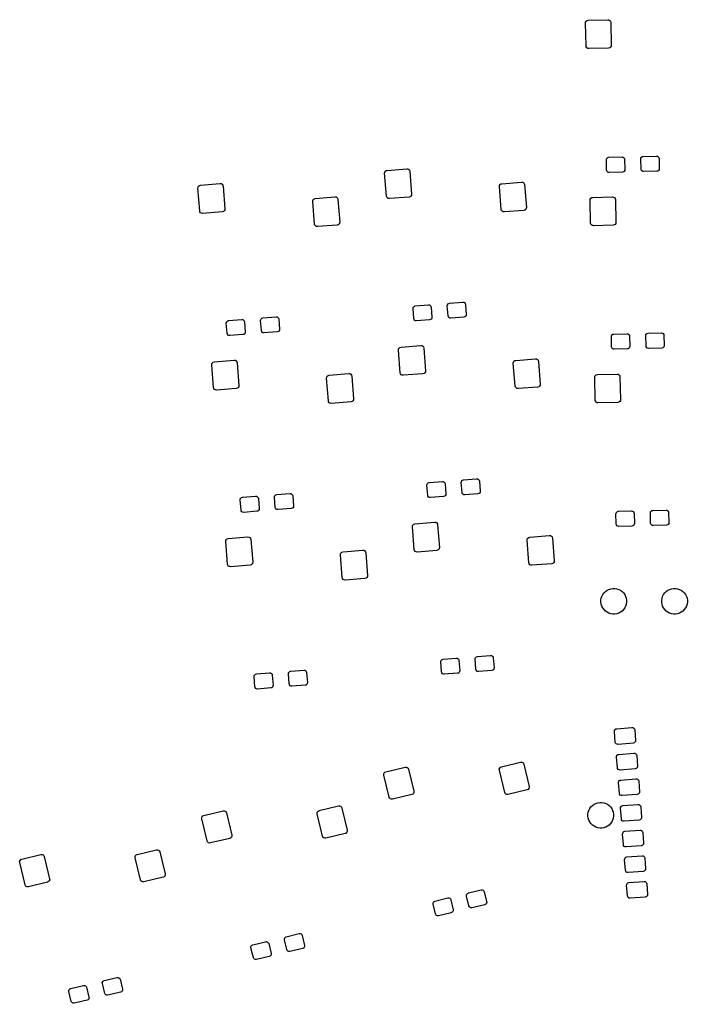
# Model space of a CAD drawing. Extents: x -173 to 103, y -39 to 58.
# Drawn here: x -25.2 to 40.7, y -38.9 to 58.2 of the extents above; entities that cross this region are included whole.
import ezdxf

# ---------------------------------------------------------------- set-up
doc = ezdxf.new("R2010")
doc.units = 0
doc.layers.add('BLACK', color=7, linetype='CONTINUOUS')

msp = doc.modelspace()

# ---------------------------------------------------------------- linework, layer by layer
at = {"layer": 'BLACK', "linetype": 'CONTINUOUS'}
for p, q in [((30.646157, 57.850308), (30.664113, 57.954804)), ((30.705227, 55.59456), (30.646157, 57.850308)), ((30.664113, 57.954804), (30.720691, 58.044474)), ((30.720691, 58.044474), (30.807277, 58.105667)), ((30.807277, 58.105667), (30.910691, 58.129066)), ((30.910691, 58.129066), (32.866541, 58.180283)), ((32.866541, 58.180283), (32.971037, 58.162327)), ((32.971037, 58.162327), (33.060707, 58.105749)), ((33.060707, 58.105749), (33.1219, 58.019163)), ((33.1219, 58.019163), (33.145299, 57.91575)), ((33.145299, 57.91575), (33.204369, 55.660002)), ((30.728626, 55.491147), (30.705227, 55.59456)), ((30.789819, 55.404561), (30.728626, 55.491147)), ((30.879489, 55.347983), (30.789819, 55.404561)), ((32.939835, 55.381244), (30.983985, 55.330027)), ((33.043249, 55.404643), (32.939835, 55.381244)), ((33.129835, 55.465836), (33.043249, 55.404643)), ((33.186413, 55.555506), (33.129835, 55.465836)), ((33.204369, 55.660002), (33.186413, 55.555506)), ((30.983985, 55.330027), (30.879489, 55.347983)), ((36.360007, 44.677229), (37.659562, 44.711259)), ((37.659562, 44.711259), (37.755698, 44.69474)), ((37.755698, 44.69474), (37.838195, 44.642689)), ((32.717803, 44.331768), (32.734322, 44.427905)), ((32.74398, 43.332111), (32.717803, 44.331768)), ((32.734322, 44.427905), (32.786373, 44.510402)), ((32.786373, 44.510402), (32.866033, 44.566699)), ((32.866033, 44.566699), (32.961173, 44.588227)), ((32.961173, 44.588227), (34.260728, 44.622257)), ((34.260728, 44.622257), (34.356864, 44.605738)), ((34.356864, 44.605738), (34.439361, 44.553687)), ((34.439361, 44.553687), (34.495658, 44.474027)), ((34.495658, 44.474027), (34.517186, 44.378887)), ((34.517186, 44.378887), (34.543363, 43.37923)), ((36.116637, 44.42077), (36.133156, 44.516907)), ((36.142814, 43.421113), (36.116637, 44.42077)), ((36.133156, 44.516907), (36.185207, 44.599404)), ((36.185207, 44.599404), (36.264867, 44.655701)), ((36.264867, 44.655701), (36.360007, 44.677229)), ((37.838195, 44.642689), (37.894492, 44.563029)), ((37.894492, 44.563029), (37.91602, 44.467889)), ((37.91602, 44.467889), (37.942197, 43.468232)), ((10.808881, 43.008898), (10.821343, 43.11419)), ((10.985927, 40.759333), (10.808881, 43.008898)), ((10.821343, 43.11419), (10.873151, 43.206698)), ((10.873151, 43.206698), (10.956415, 43.27234)), ((10.956415, 43.27234), (11.058463, 43.301119)), ((11.058463, 43.301119), (13.008953, 43.454627)), ((13.008953, 43.454627), (13.114245, 43.442164)), ((13.114245, 43.442164), (13.206753, 43.390357)), ((13.206753, 43.390357), (13.272394, 43.307092)), ((13.272394, 43.307092), (13.301173, 43.205045)), ((13.301173, 43.205045), (13.478219, 40.95548)), ((32.765508, 43.236971), (32.74398, 43.332111)), ((32.821805, 43.157311), (32.765508, 43.236971)), ((32.904302, 43.10526), (32.821805, 43.157311)), ((33.000438, 43.088741), (32.904302, 43.10526)), ((34.299993, 43.122771), (33.000438, 43.088741)), ((34.395133, 43.144299), (34.299993, 43.122771)), ((34.474793, 43.200596), (34.395133, 43.144299)), ((34.526844, 43.283093), (34.474793, 43.200596)), ((34.543363, 43.37923), (34.526844, 43.283093)), ((36.164342, 43.325973), (36.142814, 43.421113)), ((36.220639, 43.246313), (36.164342, 43.325973)), ((36.303136, 43.194262), (36.220639, 43.246313)), ((36.399272, 43.177743), (36.303136, 43.194262)), ((37.698827, 43.211773), (36.399272, 43.177743)), ((37.793967, 43.233301), (37.698827, 43.211773)), ((37.873627, 43.289598), (37.793967, 43.233301)), ((37.925678, 43.372095), (37.873627, 43.289598)), ((37.942197, 43.468232), (37.925678, 43.372095)), ((-7.569819, 41.755205), (-7.486555, 41.820847)), ((-7.486555, 41.820847), (-7.384507, 41.849626)), ((-7.384507, 41.849626), (-5.434017, 42.003134)), ((-5.434017, 42.003134), (-5.328725, 41.990671)), ((-5.328725, 41.990671), (-5.236217, 41.938864)), ((-5.236217, 41.938864), (-5.170576, 41.855599)), ((-5.170576, 41.855599), (-5.141797, 41.753552)), ((22.146965, 41.694422), (22.159427, 41.799714)), ((22.159427, 41.799714), (22.211235, 41.892222)), ((22.211235, 41.892222), (22.294499, 41.957864)), ((22.294499, 41.957864), (22.396547, 41.986643)), ((22.396547, 41.986643), (24.347037, 42.140151)), ((24.347037, 42.140151), (24.452329, 42.127688)), ((24.452329, 42.127688), (24.544837, 42.075881)), ((24.544837, 42.075881), (24.610478, 41.992616)), ((24.610478, 41.992616), (24.639257, 41.890569)), ((24.639257, 41.890569), (24.816303, 39.641004)), ((-7.634089, 41.557405), (-7.621627, 41.662697)), ((-7.457043, 39.30784), (-7.634089, 41.557405)), ((-7.621627, 41.662697), (-7.569819, 41.755205)), ((-5.141797, 41.753552), (-4.964751, 39.503987)), ((13.465757, 40.850188), (13.413949, 40.75768)), ((13.478219, 40.95548), (13.465757, 40.850188)), ((22.324011, 39.444857), (22.146965, 41.694422)), ((3.703995, 40.242929), (3.716457, 40.348221)), ((3.881041, 37.993364), (3.703995, 40.242929)), ((3.716457, 40.348221), (3.768265, 40.440729)), ((3.768265, 40.440729), (3.851529, 40.506371)), ((3.851529, 40.506371), (3.953577, 40.53515)), ((3.953577, 40.53515), (5.904067, 40.688658)), ((5.904067, 40.688658), (6.009359, 40.676195)), ((6.009359, 40.676195), (6.101867, 40.624388)), ((6.101867, 40.624388), (6.167508, 40.541123)), ((6.167508, 40.541123), (6.196287, 40.439076)), ((6.196287, 40.439076), (6.373333, 38.189511)), ((11.014706, 40.657286), (10.985927, 40.759333)), ((11.080347, 40.574021), (11.014706, 40.657286)), ((11.172855, 40.522214), (11.080347, 40.574021)), ((11.278147, 40.509751), (11.172855, 40.522214)), ((13.228637, 40.663259), (11.278147, 40.509751)), ((13.330685, 40.692038), (13.228637, 40.663259)), ((13.413949, 40.75768), (13.330685, 40.692038)), ((31.104254, 40.356305), (31.12221, 40.460801)), ((31.163324, 38.100557), (31.104254, 40.356305)), ((31.12221, 40.460801), (31.178788, 40.550471)), ((31.178788, 40.550471), (31.265374, 40.611664)), ((31.265374, 40.611664), (31.368788, 40.635063)), ((31.368788, 40.635063), (33.324638, 40.68628)), ((33.324638, 40.68628), (33.429134, 40.668324)), ((33.429134, 40.668324), (33.518804, 40.611746)), ((33.518804, 40.611746), (33.579997, 40.52516)), ((33.579997, 40.52516), (33.603396, 40.421747)), ((33.603396, 40.421747), (33.662466, 38.165999)), ((-7.428264, 39.205793), (-7.457043, 39.30784)), ((-7.362623, 39.122528), (-7.428264, 39.205793)), ((-7.270115, 39.070721), (-7.362623, 39.122528)), ((-7.164823, 39.058258), (-7.270115, 39.070721)), ((-5.214333, 39.211766), (-7.164823, 39.058258)), ((-5.112285, 39.240545), (-5.214333, 39.211766)), ((-5.029021, 39.306187), (-5.112285, 39.240545)), ((-4.977213, 39.398695), (-5.029021, 39.306187)), ((-4.964751, 39.503987), (-4.977213, 39.398695)), ((22.35279, 39.34281), (22.324011, 39.444857)), ((22.418431, 39.259545), (22.35279, 39.34281)), ((22.510939, 39.207738), (22.418431, 39.259545)), ((22.616231, 39.195275), (22.510939, 39.207738)), ((24.566721, 39.348783), (22.616231, 39.195275)), ((24.668769, 39.377562), (24.566721, 39.348783)), ((24.752033, 39.443204), (24.668769, 39.377562)), ((24.803841, 39.535712), (24.752033, 39.443204)), ((24.816303, 39.641004), (24.803841, 39.535712)), ((3.90982, 37.891317), (3.881041, 37.993364)), ((3.975461, 37.808052), (3.90982, 37.891317)), ((6.123751, 37.89729), (4.173261, 37.743782)), ((6.225799, 37.926069), (6.123751, 37.89729)), ((6.309063, 37.991711), (6.225799, 37.926069)), ((6.360871, 38.084219), (6.309063, 37.991711)), ((6.373333, 38.189511), (6.360871, 38.084219)), ((31.186723, 37.997144), (31.163324, 38.100557)), ((31.247916, 37.910558), (31.186723, 37.997144)), ((31.337586, 37.85398), (31.247916, 37.910558)), ((33.397932, 37.887241), (31.442082, 37.836024)), ((33.501346, 37.91064), (33.397932, 37.887241)), ((33.587932, 37.971833), (33.501346, 37.91064)), ((33.64451, 38.061503), (33.587932, 37.971833)), ((33.662466, 38.165999), (33.64451, 38.061503)), ((4.067969, 37.756245), (3.975461, 37.808052)), ((4.173261, 37.743782), (4.067969, 37.756245)), ((31.442082, 37.836024), (31.337586, 37.85398)), ((17.063546, 30.108382), (17.14015, 30.168771)), ((17.14015, 30.168771), (17.234033, 30.195249)), ((17.234033, 30.195249), (18.530026, 30.297245)), ((18.530026, 30.297245), (18.626895, 30.28578)), ((18.626895, 30.28578), (18.712003, 30.238118)), ((18.712003, 30.238118), (18.772392, 30.161514)), ((18.772392, 30.161514), (18.79887, 30.067631)), ((13.614903, 29.659644), (13.626368, 29.756514)), ((13.693362, 28.662727), (13.614903, 29.659644)), ((13.626368, 29.756514), (13.67403, 29.841622)), ((13.67403, 29.841622), (13.750634, 29.902011)), ((13.750634, 29.902011), (13.844517, 29.928489)), ((13.844517, 29.928489), (15.14051, 30.030485)), ((15.14051, 30.030485), (15.237379, 30.01902)), ((15.237379, 30.01902), (15.322487, 29.971358)), ((15.322487, 29.971358), (15.382876, 29.894754)), ((15.382876, 29.894754), (15.409354, 29.800871)), ((15.409354, 29.800871), (15.487813, 28.803954)), ((17.004419, 29.926404), (17.015884, 30.023274)), ((17.082878, 28.929487), (17.004419, 29.926404)), ((17.015884, 30.023274), (17.063546, 30.108382)), ((18.79887, 30.067631), (18.877329, 29.070714)), ((-4.828068, 28.20815), (-4.816603, 28.30502)), ((-4.749609, 27.211233), (-4.828068, 28.20815)), ((-4.816603, 28.30502), (-4.768941, 28.390128)), ((-4.768941, 28.390128), (-4.692337, 28.450517)), ((-4.692337, 28.450517), (-4.598454, 28.476995)), ((-4.598454, 28.476995), (-3.302461, 28.578991)), ((-3.302461, 28.578991), (-3.205592, 28.567526)), ((-3.205592, 28.567526), (-3.120484, 28.519864)), ((-3.120484, 28.519864), (-3.060095, 28.44326)), ((-3.060095, 28.44326), (-3.033617, 28.349377)), ((-3.033617, 28.349377), (-2.955158, 27.35246)), ((-1.438552, 28.47491), (-1.427087, 28.57178)), ((-1.360093, 27.477993), (-1.438552, 28.47491)), ((-1.427087, 28.57178), (-1.379425, 28.656888)), ((-1.379425, 28.656888), (-1.302821, 28.717277)), ((-1.302821, 28.717277), (-1.208938, 28.743755)), ((-1.208938, 28.743755), (0.087055, 28.845751)), ((0.087055, 28.845751), (0.183924, 28.834286)), ((0.183924, 28.834286), (0.269032, 28.786624)), ((0.269032, 28.786624), (0.329421, 28.71002)), ((0.329421, 28.71002), (0.355899, 28.616137)), ((0.355899, 28.616137), (0.434358, 27.61922)), ((13.71984, 28.568844), (13.693362, 28.662727)), ((13.780229, 28.49224), (13.71984, 28.568844)), ((13.865337, 28.444578), (13.780229, 28.49224)), ((13.962206, 28.433113), (13.865337, 28.444578)), ((15.258199, 28.535109), (13.962206, 28.433113)), ((15.352082, 28.561587), (15.258199, 28.535109)), ((15.428686, 28.621976), (15.352082, 28.561587)), ((15.476348, 28.707084), (15.428686, 28.621976)), ((15.487813, 28.803954), (15.476348, 28.707084)), ((17.109356, 28.835604), (17.082878, 28.929487)), ((17.169745, 28.759), (17.109356, 28.835604)), ((17.254853, 28.711338), (17.169745, 28.759)), ((17.351722, 28.699873), (17.254853, 28.711338)), ((18.647715, 28.801869), (17.351722, 28.699873)), ((18.741598, 28.828347), (18.647715, 28.801869)), ((18.818202, 28.888736), (18.741598, 28.828347)), ((18.865864, 28.973844), (18.818202, 28.888736)), ((18.877329, 29.070714), (18.865864, 28.973844)), ((-4.723131, 27.11735), (-4.749609, 27.211233)), ((-2.966623, 27.25559), (-3.014285, 27.170482)), ((-2.955158, 27.35246), (-2.966623, 27.25559)), ((-1.333615, 27.38411), (-1.360093, 27.477993)), ((-1.273226, 27.307506), (-1.333615, 27.38411)), ((-1.188118, 27.259844), (-1.273226, 27.307506)), ((-1.091249, 27.248379), (-1.188118, 27.259844)), ((0.204744, 27.350375), (-1.091249, 27.248379)), ((0.298627, 27.376853), (0.204744, 27.350375)), ((0.375231, 27.437242), (0.298627, 27.376853)), ((0.422893, 27.52235), (0.375231, 27.437242)), ((0.434358, 27.61922), (0.422893, 27.52235)), ((36.675206, 27.146125), (36.754866, 27.202422)), ((36.754866, 27.202422), (36.850006, 27.22395)), ((36.850006, 27.22395), (38.149561, 27.25798)), ((38.149561, 27.25798), (38.245697, 27.241461)), ((38.245697, 27.241461), (38.328194, 27.18941)), ((-4.662742, 27.040746), (-4.723131, 27.11735)), ((-4.577634, 26.993084), (-4.662742, 27.040746)), ((-4.480765, 26.981619), (-4.577634, 26.993084)), ((-3.184772, 27.083615), (-4.480765, 26.981619)), ((-3.090889, 27.110093), (-3.184772, 27.083615)), ((-3.014285, 27.170482), (-3.090889, 27.110093)), ((33.207802, 26.878489), (33.224321, 26.974626)), ((33.233979, 25.878832), (33.207802, 26.878489)), ((33.224321, 26.974626), (33.276372, 27.057123)), ((33.276372, 27.057123), (33.356032, 27.11342)), ((33.356032, 27.11342), (33.451172, 27.134948)), ((33.451172, 27.134948), (34.750727, 27.168978)), ((34.750727, 27.168978), (34.846863, 27.152459)), ((34.846863, 27.152459), (34.92936, 27.100408)), ((34.92936, 27.100408), (34.985657, 27.020748)), ((34.985657, 27.020748), (35.007185, 26.925608)), ((35.007185, 26.925608), (35.033362, 25.925951)), ((36.606636, 26.967491), (36.623155, 27.063628)), ((36.632813, 25.967834), (36.606636, 26.967491)), ((36.623155, 27.063628), (36.675206, 27.146125)), ((38.328194, 27.18941), (38.384491, 27.10975)), ((38.384491, 27.10975), (38.406019, 27.01461)), ((38.406019, 27.01461), (38.432196, 26.014953)), ((12.181915, 25.562845), (12.194377, 25.668137)), ((12.358961, 23.31328), (12.181915, 25.562845)), ((12.194377, 25.668137), (12.246185, 25.760645)), ((12.246185, 25.760645), (12.329449, 25.826287)), ((12.329449, 25.826287), (12.431497, 25.855066)), ((12.431497, 25.855066), (14.381987, 26.008574)), ((14.381987, 26.008574), (14.487279, 25.996111)), ((14.487279, 25.996111), (14.579787, 25.944304)), ((14.579787, 25.944304), (14.645428, 25.861039)), ((14.645428, 25.861039), (14.674207, 25.758992)), ((14.674207, 25.758992), (14.851253, 23.509427)), ((33.255507, 25.783692), (33.233979, 25.878832)), ((33.311804, 25.704032), (33.255507, 25.783692)), ((33.394301, 25.651981), (33.311804, 25.704032)), ((33.490437, 25.635462), (33.394301, 25.651981)), ((34.789992, 25.669492), (33.490437, 25.635462)), ((34.885132, 25.69102), (34.789992, 25.669492)), ((34.964792, 25.747317), (34.885132, 25.69102)), ((35.016843, 25.829814), (34.964792, 25.747317)), ((35.033362, 25.925951), (35.016843, 25.829814)), ((36.654341, 25.872694), (36.632813, 25.967834)), ((36.710638, 25.793034), (36.654341, 25.872694)), ((36.793135, 25.740983), (36.710638, 25.793034)), ((36.889271, 25.724464), (36.793135, 25.740983)), ((38.188826, 25.758494), (36.889271, 25.724464)), ((38.283966, 25.780022), (38.188826, 25.758494)), ((38.363626, 25.836319), (38.283966, 25.780022)), ((38.415677, 25.918816), (38.363626, 25.836319)), ((38.432196, 26.014953), (38.415677, 25.918816)), ((-6.248593, 24.216643), (-6.196785, 24.309151)), ((-6.196785, 24.309151), (-6.113521, 24.374793)), ((-6.113521, 24.374793), (-6.011473, 24.403572)), ((-6.011473, 24.403572), (-4.060983, 24.55708)), ((-4.060983, 24.55708), (-3.955691, 24.544617)), ((-3.955691, 24.544617), (-3.863183, 24.49281)), ((-3.863183, 24.49281), (-3.797542, 24.409545)), ((-3.797542, 24.409545), (-3.768763, 24.307498)), ((-3.768763, 24.307498), (-3.591717, 22.057933)), ((23.519999, 24.248369), (23.532461, 24.353661)), ((23.532461, 24.353661), (23.584269, 24.446169)), ((23.584269, 24.446169), (23.667533, 24.511811)), ((23.667533, 24.511811), (23.769581, 24.54059)), ((23.769581, 24.54059), (25.720071, 24.694098)), ((25.720071, 24.694098), (25.825363, 24.681635)), ((25.825363, 24.681635), (25.917871, 24.629828)), ((25.917871, 24.629828), (25.983512, 24.546563)), ((25.983512, 24.546563), (26.012291, 24.444516)), ((26.012291, 24.444516), (26.189337, 22.194951)), ((-6.261055, 24.111351), (-6.248593, 24.216643)), ((-6.084009, 21.861786), (-6.261055, 24.111351)), ((12.38774, 23.211233), (12.358961, 23.31328)), ((14.786983, 23.311627), (14.703719, 23.245985)), ((14.838791, 23.404135), (14.786983, 23.311627)), ((14.851253, 23.509427), (14.838791, 23.404135)), ((23.697045, 21.998804), (23.519999, 24.248369)), ((5.077029, 22.796875), (5.089491, 22.902167)), ((5.254075, 20.54731), (5.077029, 22.796875)), ((5.089491, 22.902167), (5.141299, 22.994675)), ((5.141299, 22.994675), (5.224563, 23.060317)), ((5.224563, 23.060317), (5.326611, 23.089096)), ((5.326611, 23.089096), (7.277101, 23.242604)), ((7.277101, 23.242604), (7.382393, 23.230141)), ((7.382393, 23.230141), (7.474901, 23.178334)), ((7.474901, 23.178334), (7.540542, 23.095069)), ((7.540542, 23.095069), (7.569321, 22.993022)), ((7.569321, 22.993022), (7.746367, 20.743457)), ((12.453381, 23.127968), (12.38774, 23.211233)), ((12.545889, 23.076161), (12.453381, 23.127968)), ((12.651181, 23.063698), (12.545889, 23.076161)), ((14.601671, 23.217206), (12.651181, 23.063698)), ((14.703719, 23.245985), (14.601671, 23.217206)), ((31.56235, 22.862301), (31.580306, 22.966797)), ((31.62142, 20.606553), (31.56235, 22.862301)), ((31.580306, 22.966797), (31.636884, 23.056467)), ((31.636884, 23.056467), (31.72347, 23.11766)), ((31.72347, 23.11766), (31.826884, 23.141059)), ((31.826884, 23.141059), (33.782734, 23.192276)), ((33.782734, 23.192276), (33.88723, 23.17432)), ((33.88723, 23.17432), (33.9769, 23.117742)), ((33.9769, 23.117742), (34.038093, 23.031156)), ((34.038093, 23.031156), (34.061492, 22.927743)), ((34.061492, 22.927743), (34.120562, 20.671995)), ((-6.05523, 21.759739), (-6.084009, 21.861786)), ((-5.989589, 21.676474), (-6.05523, 21.759739)), ((-5.897081, 21.624667), (-5.989589, 21.676474)), ((-5.791789, 21.612204), (-5.897081, 21.624667)), ((-3.841299, 21.765712), (-5.791789, 21.612204)), ((-3.739251, 21.794491), (-3.841299, 21.765712)), ((-3.655987, 21.860133), (-3.739251, 21.794491)), ((-3.604179, 21.952641), (-3.655987, 21.860133)), ((-3.591717, 22.057933), (-3.604179, 21.952641)), ((23.725824, 21.896757), (23.697045, 21.998804)), ((23.791465, 21.813492), (23.725824, 21.896757)), ((23.883973, 21.761685), (23.791465, 21.813492)), ((23.989265, 21.749222), (23.883973, 21.761685)), ((25.939755, 21.90273), (23.989265, 21.749222)), ((26.041803, 21.931509), (25.939755, 21.90273)), ((26.125067, 21.997151), (26.041803, 21.931509)), ((26.176875, 22.089659), (26.125067, 21.997151)), ((26.189337, 22.194951), (26.176875, 22.089659)), ((5.282854, 20.445263), (5.254075, 20.54731)), ((5.348495, 20.361998), (5.282854, 20.445263)), ((7.496785, 20.451236), (5.546295, 20.297728)), ((7.598833, 20.480015), (7.496785, 20.451236)), ((7.682097, 20.545657), (7.598833, 20.480015)), ((7.733905, 20.638165), (7.682097, 20.545657)), ((7.746367, 20.743457), (7.733905, 20.638165)), ((31.644819, 20.50314), (31.62142, 20.606553)), ((31.706012, 20.416554), (31.644819, 20.50314)), ((31.795682, 20.359976), (31.706012, 20.416554)), ((33.959442, 20.416636), (33.856028, 20.393237)), ((34.046028, 20.477829), (33.959442, 20.416636)), ((34.102606, 20.567499), (34.046028, 20.477829)), ((34.120562, 20.671995), (34.102606, 20.567499)), ((5.441003, 20.310191), (5.348495, 20.361998)), ((5.546295, 20.297728), (5.441003, 20.310191)), ((31.900178, 20.34202), (31.795682, 20.359976)), ((33.856028, 20.393237), (31.900178, 20.34202)), ((18.388925, 12.577221), (18.436587, 12.662329)), ((18.436587, 12.662329), (18.513191, 12.722718)), ((18.513191, 12.722718), (18.607074, 12.749196)), ((18.607074, 12.749196), (19.903067, 12.851192)), ((19.903067, 12.851192), (19.999936, 12.839727)), ((19.999936, 12.839727), (20.085044, 12.792065)), ((20.085044, 12.792065), (20.145433, 12.715461)), ((20.145433, 12.715461), (20.171911, 12.621578)), ((14.987944, 12.213591), (14.999409, 12.310461)), ((15.066403, 11.216674), (14.987944, 12.213591)), ((14.999409, 12.310461), (15.047071, 12.395569)), ((15.047071, 12.395569), (15.123675, 12.455958)), ((15.123675, 12.455958), (15.217558, 12.482436)), ((15.217558, 12.482436), (16.513551, 12.584432)), ((16.513551, 12.584432), (16.61042, 12.572967)), ((16.61042, 12.572967), (16.695528, 12.525305)), ((16.695528, 12.525305), (16.755917, 12.448701)), ((16.755917, 12.448701), (16.782395, 12.354818)), ((16.782395, 12.354818), (16.860854, 11.357901)), ((18.37746, 12.480351), (18.388925, 12.577221)), ((18.455919, 11.483434), (18.37746, 12.480351)), ((20.171911, 12.621578), (20.25037, 11.624661)), ((-3.455034, 10.762097), (-3.443569, 10.858967)), ((-3.376575, 9.76518), (-3.455034, 10.762097)), ((-3.443569, 10.858967), (-3.395907, 10.944075)), ((-3.395907, 10.944075), (-3.319303, 11.004464)), ((-3.319303, 11.004464), (-3.22542, 11.030942)), ((-3.22542, 11.030942), (-1.929427, 11.132938)), ((-1.929427, 11.132938), (-1.832558, 11.121473)), ((-1.832558, 11.121473), (-1.74745, 11.073811)), ((-1.74745, 11.073811), (-1.687061, 10.997207)), ((-1.687061, 10.997207), (-1.660583, 10.903324)), ((-1.660583, 10.903324), (-1.582124, 9.906407)), ((-0.065518, 11.028857), (-0.054053, 11.125727)), ((0.012941, 10.03194), (-0.065518, 11.028857)), ((-0.054053, 11.125727), (-0.006391, 11.210835)), ((-0.006391, 11.210835), (0.070213, 11.271224)), ((0.070213, 11.271224), (0.164096, 11.297702)), ((0.164096, 11.297702), (1.460089, 11.399698)), ((1.460089, 11.399698), (1.556958, 11.388233)), ((1.556958, 11.388233), (1.642066, 11.340571)), ((1.642066, 11.340571), (1.702455, 11.263967)), ((1.702455, 11.263967), (1.728933, 11.170084)), ((1.728933, 11.170084), (1.807392, 10.173167)), ((15.092881, 11.122791), (15.066403, 11.216674)), ((15.15327, 11.046187), (15.092881, 11.122791)), ((15.238378, 10.998525), (15.15327, 11.046187)), ((15.335247, 10.98706), (15.238378, 10.998525)), ((16.63124, 11.089056), (15.335247, 10.98706)), ((16.725123, 11.115534), (16.63124, 11.089056)), ((16.801727, 11.175923), (16.725123, 11.115534)), ((16.849389, 11.261031), (16.801727, 11.175923)), ((16.860854, 11.357901), (16.849389, 11.261031)), ((18.482397, 11.389551), (18.455919, 11.483434)), ((18.542786, 11.312947), (18.482397, 11.389551)), ((18.627894, 11.265285), (18.542786, 11.312947)), ((18.724763, 11.25382), (18.627894, 11.265285)), ((20.020756, 11.355816), (18.724763, 11.25382)), ((20.114639, 11.382294), (20.020756, 11.355816)), ((20.191243, 11.442683), (20.114639, 11.382294)), ((20.238905, 11.527791), (20.191243, 11.442683)), ((20.25037, 11.624661), (20.238905, 11.527791)), ((-3.350097, 9.671297), (-3.376575, 9.76518)), ((-1.641251, 9.724429), (-1.717855, 9.66404)), ((-1.593589, 9.809537), (-1.641251, 9.724429)), ((-1.582124, 9.906407), (-1.593589, 9.809537)), ((0.039419, 9.938057), (0.012941, 10.03194)), ((0.099808, 9.861453), (0.039419, 9.938057)), ((0.184916, 9.813791), (0.099808, 9.861453)), ((0.281785, 9.802326), (0.184916, 9.813791)), ((1.577778, 9.904322), (0.281785, 9.802326)), ((1.671661, 9.9308), (1.577778, 9.904322)), ((1.748265, 9.991189), (1.671661, 9.9308)), ((1.795927, 10.076297), (1.748265, 9.991189)), ((1.807392, 10.173167), (1.795927, 10.076297)), ((37.212944, 9.708418), (37.308084, 9.729946)), ((37.308084, 9.729946), (38.607639, 9.763976)), ((38.607639, 9.763976), (38.703775, 9.747457)), ((38.703775, 9.747457), (38.786272, 9.695406)), ((-3.289708, 9.594693), (-3.350097, 9.671297)), ((-3.2046, 9.547031), (-3.289708, 9.594693)), ((-3.107731, 9.535566), (-3.2046, 9.547031)), ((-1.811738, 9.637562), (-3.107731, 9.535566)), ((-1.717855, 9.66404), (-1.811738, 9.637562)), ((33.66588, 9.384485), (33.682399, 9.480622)), ((33.692057, 8.384828), (33.66588, 9.384485)), ((33.682399, 9.480622), (33.73445, 9.563119)), ((33.73445, 9.563119), (33.81411, 9.619416)), ((33.81411, 9.619416), (33.90925, 9.640944)), ((33.90925, 9.640944), (35.208805, 9.674974)), ((35.208805, 9.674974), (35.304941, 9.658455)), ((35.304941, 9.658455), (35.387438, 9.606404)), ((35.387438, 9.606404), (35.443735, 9.526744)), ((35.443735, 9.526744), (35.465263, 9.431604)), ((35.465263, 9.431604), (35.49144, 8.431947)), ((37.064714, 9.473487), (37.081233, 9.569624)), ((37.090891, 8.47383), (37.064714, 9.473487)), ((37.081233, 9.569624), (37.133284, 9.652121)), ((37.133284, 9.652121), (37.212944, 9.708418)), ((38.786272, 9.695406), (38.842569, 9.615746)), ((38.842569, 9.615746), (38.864097, 9.520606)), ((38.864097, 9.520606), (38.890274, 8.520949)), ((13.55495, 8.116791), (13.567412, 8.222083)), ((13.731996, 5.867226), (13.55495, 8.116791)), ((13.567412, 8.222083), (13.61922, 8.314591)), ((13.61922, 8.314591), (13.702484, 8.380233)), ((13.702484, 8.380233), (13.804532, 8.409012)), ((13.804532, 8.409012), (15.755022, 8.56252)), ((15.755022, 8.56252), (15.860314, 8.550057)), ((15.860314, 8.550057), (15.952822, 8.49825)), ((15.952822, 8.49825), (16.018463, 8.414985)), ((16.018463, 8.414985), (16.047242, 8.312938)), ((16.047242, 8.312938), (16.224288, 6.063373)), ((33.713585, 8.289688), (33.692057, 8.384828)), ((33.769882, 8.210028), (33.713585, 8.289688)), ((33.852379, 8.157977), (33.769882, 8.210028)), ((33.948515, 8.141458), (33.852379, 8.157977)), ((35.24807, 8.175488), (33.948515, 8.141458)), ((35.34321, 8.197016), (35.24807, 8.175488)), ((35.42287, 8.253313), (35.34321, 8.197016)), ((35.474921, 8.33581), (35.42287, 8.253313)), ((35.49144, 8.431947), (35.474921, 8.33581)), ((37.112419, 8.37869), (37.090891, 8.47383)), ((37.168716, 8.29903), (37.112419, 8.37869)), ((37.251213, 8.246979), (37.168716, 8.29903)), ((37.347349, 8.23046), (37.251213, 8.246979)), ((38.646904, 8.26449), (37.347349, 8.23046)), ((38.742044, 8.286018), (38.646904, 8.26449)), ((38.821704, 8.342315), (38.742044, 8.286018)), ((38.873755, 8.424812), (38.821704, 8.342315)), ((38.890274, 8.520949), (38.873755, 8.424812)), ((-4.875559, 6.77059), (-4.823751, 6.863098)), ((-4.823751, 6.863098), (-4.740487, 6.92874)), ((-4.740487, 6.92874), (-4.638439, 6.957519)), ((-4.638439, 6.957519), (-2.687949, 7.111027)), ((-2.687949, 7.111027), (-2.582657, 7.098564)), ((-2.582657, 7.098564), (-2.490149, 7.046757)), ((-2.490149, 7.046757), (-2.424508, 6.963492)), ((-2.424508, 6.963492), (-2.395729, 6.861445)), ((-2.395729, 6.861445), (-2.218683, 4.61188)), ((24.893034, 6.802315), (24.905496, 6.907607)), ((25.07008, 4.55275), (24.893034, 6.802315)), ((24.905496, 6.907607), (24.957304, 7.000115)), ((24.957304, 7.000115), (25.040568, 7.065757)), ((25.040568, 7.065757), (25.142616, 7.094536)), ((25.142616, 7.094536), (27.093106, 7.248044)), ((27.093106, 7.248044), (27.198398, 7.235581)), ((27.198398, 7.235581), (27.290906, 7.183774)), ((27.290906, 7.183774), (27.356547, 7.100509)), ((27.356547, 7.100509), (27.385326, 6.998462)), ((27.385326, 6.998462), (27.562372, 4.748897)), ((-4.888021, 6.665298), (-4.875559, 6.77059)), ((-4.710975, 4.415733), (-4.888021, 6.665298)), ((13.760775, 5.765179), (13.731996, 5.867226)), ((16.160018, 5.865573), (16.076754, 5.799931)), ((16.211826, 5.958081), (16.160018, 5.865573)), ((16.224288, 6.063373), (16.211826, 5.958081)), ((6.450063, 5.350822), (6.462525, 5.456114)), ((6.627109, 3.101257), (6.450063, 5.350822)), ((6.462525, 5.456114), (6.514333, 5.548622)), ((6.514333, 5.548622), (6.597597, 5.614264)), ((6.597597, 5.614264), (6.699645, 5.643043)), ((6.699645, 5.643043), (8.650135, 5.796551)), ((8.650135, 5.796551), (8.755427, 5.784088)), ((8.755427, 5.784088), (8.847935, 5.732281)), ((8.847935, 5.732281), (8.913576, 5.649016)), ((8.913576, 5.649016), (8.942355, 5.546969)), ((8.942355, 5.546969), (9.119401, 3.297404)), ((13.826416, 5.681914), (13.760775, 5.765179)), ((13.918924, 5.630107), (13.826416, 5.681914)), ((14.024216, 5.617644), (13.918924, 5.630107)), ((15.974706, 5.771152), (14.024216, 5.617644)), ((16.076754, 5.799931), (15.974706, 5.771152)), ((-4.682196, 4.313686), (-4.710975, 4.415733)), ((-4.616555, 4.230421), (-4.682196, 4.313686)), ((-4.524047, 4.178614), (-4.616555, 4.230421)), ((-4.418755, 4.166151), (-4.524047, 4.178614)), ((-2.468265, 4.319659), (-4.418755, 4.166151)), ((-2.366217, 4.348438), (-2.468265, 4.319659)), ((-2.282953, 4.41408), (-2.366217, 4.348438)), ((-2.231145, 4.506588), (-2.282953, 4.41408)), ((-2.218683, 4.61188), (-2.231145, 4.506588)), ((25.098859, 4.450703), (25.07008, 4.55275)), ((25.1645, 4.367438), (25.098859, 4.450703)), ((25.257008, 4.315631), (25.1645, 4.367438)), ((25.3623, 4.303168), (25.257008, 4.315631)), ((27.31279, 4.456676), (25.3623, 4.303168)), ((27.414838, 4.485455), (27.31279, 4.456676)), ((27.498102, 4.551097), (27.414838, 4.485455)), ((27.54991, 4.643605), (27.498102, 4.551097)), ((27.562372, 4.748897), (27.54991, 4.643605)), ((6.655888, 2.99921), (6.627109, 3.101257)), ((6.721529, 2.915945), (6.655888, 2.99921)), ((6.814037, 2.864138), (6.721529, 2.915945)), ((8.869819, 3.005183), (6.919329, 2.851675)), ((8.971867, 3.033962), (8.869819, 3.005183)), ((9.055131, 3.099604), (8.971867, 3.033962)), ((9.106939, 3.192112), (9.055131, 3.099604)), ((9.119401, 3.297404), (9.106939, 3.192112)), ((6.919329, 2.851675), (6.814037, 2.864138)), ((32.962964, 1.928209), (33.152496, 1.989792)), ((33.152496, 1.989792), (33.349329, 2.020967)), ((33.349329, 2.020967), (33.548615, 2.020967)), ((33.548615, 2.020967), (33.745448, 1.989792)), ((33.745448, 1.989792), (33.93498, 1.928209)), ((38.962964, 1.928209), (39.152496, 1.989792)), ((39.152496, 1.989792), (39.349329, 2.020967)), ((39.349329, 2.020967), (39.548615, 2.020967)), ((39.548615, 2.020967), (39.745448, 1.989792)), ((39.745448, 1.989792), (39.93498, 1.928209)), ((32.182887, 0.854525), (32.214062, 1.051358)), ((32.214062, 1.051358), (32.275645, 1.24089)), ((32.275645, 1.24089), (32.366119, 1.418455)), ((32.366119, 1.418455), (32.483256, 1.579681)), ((32.483256, 1.579681), (32.624173, 1.720598)), ((32.624173, 1.720598), (32.785399, 1.837735)), ((32.785399, 1.837735), (32.962964, 1.928209)), ((33.93498, 1.928209), (34.112545, 1.837735)), ((34.112545, 1.837735), (34.273771, 1.720598)), ((34.273771, 1.720598), (34.414688, 1.579681)), ((34.414688, 1.579681), (34.531825, 1.418455)), ((34.531825, 1.418455), (34.622299, 1.24089)), ((34.622299, 1.24089), (34.683882, 1.051358)), ((34.683882, 1.051358), (34.715057, 0.854525)), ((38.182887, 0.854525), (38.214062, 1.051358)), ((38.214062, 1.051358), (38.275645, 1.24089)), ((38.275645, 1.24089), (38.366119, 1.418455)), ((38.366119, 1.418455), (38.483256, 1.579681)), ((38.483256, 1.579681), (38.624173, 1.720598)), ((38.624173, 1.720598), (38.785399, 1.837735)), ((38.785399, 1.837735), (38.962964, 1.928209)), ((39.93498, 1.928209), (40.112545, 1.837735)), ((40.112545, 1.837735), (40.273771, 1.720598)), ((40.273771, 1.720598), (40.414688, 1.579681)), ((40.414688, 1.579681), (40.531825, 1.418455)), ((40.531825, 1.418455), (40.622299, 1.24089)), ((40.622299, 1.24089), (40.683882, 1.051358)), ((40.683882, 1.051358), (40.715057, 0.854525)), ((32.182887, 0.655239), (32.182887, 0.854525)), ((32.214062, 0.458406), (32.182887, 0.655239)), ((32.275645, 0.268874), (32.214062, 0.458406)), ((32.366119, 0.091309), (32.275645, 0.268874)), ((32.483256, -0.069917), (32.366119, 0.091309)), ((34.531825, 0.091309), (34.414688, -0.069917)), ((34.622299, 0.268874), (34.531825, 0.091309)), ((34.683882, 0.458406), (34.622299, 0.268874)), ((34.715057, 0.655239), (34.683882, 0.458406)), ((34.715057, 0.854525), (34.715057, 0.655239)), ((38.182887, 0.655239), (38.182887, 0.854525)), ((38.214062, 0.458406), (38.182887, 0.655239)), ((38.275645, 0.268874), (38.214062, 0.458406)), ((38.366119, 0.091309), (38.275645, 0.268874)), ((38.483256, -0.069917), (38.366119, 0.091309)), ((40.531825, 0.091309), (40.414688, -0.069917)), ((40.622299, 0.268874), (40.531825, 0.091309)), ((40.683882, 0.458406), (40.622299, 0.268874)), ((40.715057, 0.655239), (40.683882, 0.458406)), ((40.715057, 0.854525), (40.715057, 0.655239)), ((32.624173, -0.210834), (32.483256, -0.069917)), ((32.785399, -0.327971), (32.624173, -0.210834)), ((32.962964, -0.418445), (32.785399, -0.327971)), ((33.152496, -0.480028), (32.962964, -0.418445)), ((33.349329, -0.511203), (33.152496, -0.480028)), ((33.548615, -0.511203), (33.349329, -0.511203)), ((33.745448, -0.480028), (33.548615, -0.511203)), ((33.93498, -0.418445), (33.745448, -0.480028)), ((34.112545, -0.327971), (33.93498, -0.418445)), ((34.273771, -0.210834), (34.112545, -0.327971)), ((34.414688, -0.069917), (34.273771, -0.210834)), ((38.624173, -0.210834), (38.483256, -0.069917)), ((38.785399, -0.327971), (38.624173, -0.210834)), ((38.962964, -0.418445), (38.785399, -0.327971)), ((39.152496, -0.480028), (38.962964, -0.418445)), ((39.349329, -0.511203), (39.152496, -0.480028)), ((39.548615, -0.511203), (39.349329, -0.511203)), ((39.745448, -0.480028), (39.548615, -0.511203)), ((39.93498, -0.418445), (39.745448, -0.480028)), ((40.112545, -0.327971), (39.93498, -0.418445)), ((40.273771, -0.210834), (40.112545, -0.327971)), ((40.414688, -0.069917), (40.273771, -0.210834)), ((19.761952, -4.868833), (19.809614, -4.783725)), ((19.809614, -4.783725), (19.886218, -4.723336)), ((19.886218, -4.723336), (19.980101, -4.696858)), ((19.980101, -4.696858), (21.276094, -4.594862)), ((21.276094, -4.594862), (21.372963, -4.606327)), ((21.372963, -4.606327), (21.458071, -4.653989)), ((21.458071, -4.653989), (21.51846, -4.730593)), ((21.51846, -4.730593), (21.544938, -4.824476)), ((21.544938, -4.824476), (21.623397, -5.821393)), ((16.360971, -5.232463), (16.372436, -5.135593)), ((16.43943, -6.22938), (16.360971, -5.232463)), ((16.372436, -5.135593), (16.420098, -5.050485)), ((16.420098, -5.050485), (16.496702, -4.990096)), ((16.496702, -4.990096), (16.590585, -4.963618)), ((16.590585, -4.963618), (17.886578, -4.861622)), ((17.886578, -4.861622), (17.983447, -4.873087)), ((17.983447, -4.873087), (18.068555, -4.920749)), ((18.068555, -4.920749), (18.128944, -4.997353)), ((18.128944, -4.997353), (18.155422, -5.091236)), ((18.155422, -5.091236), (18.233881, -6.088153)), ((19.750487, -4.965703), (19.761952, -4.868833)), ((19.828946, -5.96262), (19.750487, -4.965703)), ((21.623397, -5.821393), (21.611932, -5.918263)), ((-2.081993, -6.683956), (-2.070528, -6.587086)), ((-2.003534, -7.680873), (-2.081993, -6.683956)), ((-2.070528, -6.587086), (-2.022866, -6.501978)), ((-2.022866, -6.501978), (-1.946262, -6.441589)), ((-1.946262, -6.441589), (-1.852379, -6.415111)), ((-1.852379, -6.415111), (-0.556386, -6.313115)), ((-0.556386, -6.313115), (-0.459517, -6.32458)), ((-0.459517, -6.32458), (-0.374409, -6.372242)), ((-0.374409, -6.372242), (-0.31402, -6.448846)), ((-0.31402, -6.448846), (-0.287542, -6.542729)), ((-0.287542, -6.542729), (-0.209083, -7.539646)), ((1.307523, -6.417196), (1.318988, -6.320326)), ((1.385982, -7.414113), (1.307523, -6.417196)), ((1.318988, -6.320326), (1.36665, -6.235218)), ((1.36665, -6.235218), (1.443254, -6.174829)), ((1.443254, -6.174829), (1.537137, -6.148351)), ((1.537137, -6.148351), (2.83313, -6.046355)), ((2.83313, -6.046355), (2.929999, -6.05782)), ((2.929999, -6.05782), (3.015107, -6.105482)), ((3.015107, -6.105482), (3.075496, -6.182086)), ((3.075496, -6.182086), (3.101974, -6.275969)), ((3.101974, -6.275969), (3.180433, -7.272886)), ((16.465908, -6.323263), (16.43943, -6.22938)), ((16.526297, -6.399867), (16.465908, -6.323263)), ((16.611405, -6.447529), (16.526297, -6.399867)), ((16.708274, -6.458994), (16.611405, -6.447529)), ((18.004267, -6.356998), (16.708274, -6.458994)), ((18.09815, -6.33052), (18.004267, -6.356998)), ((18.174754, -6.270131), (18.09815, -6.33052)), ((18.222416, -6.185023), (18.174754, -6.270131)), ((18.233881, -6.088153), (18.222416, -6.185023)), ((19.855424, -6.056503), (19.828946, -5.96262)), ((19.915813, -6.133107), (19.855424, -6.056503)), ((20.000921, -6.180769), (19.915813, -6.133107)), ((20.09779, -6.192234), (20.000921, -6.180769)), ((21.393783, -6.090238), (20.09779, -6.192234)), ((21.487666, -6.06376), (21.393783, -6.090238)), ((21.56427, -6.003371), (21.487666, -6.06376)), ((21.611932, -5.918263), (21.56427, -6.003371)), ((-1.977056, -7.774756), (-2.003534, -7.680873)), ((-0.26821, -7.721624), (-0.344814, -7.782013)), ((-0.220548, -7.636516), (-0.26821, -7.721624)), ((-0.209083, -7.539646), (-0.220548, -7.636516)), ((1.41246, -7.507996), (1.385982, -7.414113)), ((1.472849, -7.5846), (1.41246, -7.507996)), ((1.557957, -7.632262), (1.472849, -7.5846)), ((1.654826, -7.643727), (1.557957, -7.632262)), ((2.950819, -7.541731), (1.654826, -7.643727)), ((3.044702, -7.515253), (2.950819, -7.541731)), ((3.121306, -7.454864), (3.044702, -7.515253)), ((3.168968, -7.369756), (3.121306, -7.454864)), ((3.180433, -7.272886), (3.168968, -7.369756)), ((-1.916667, -7.85136), (-1.977056, -7.774756)), ((-1.831559, -7.899022), (-1.916667, -7.85136)), ((-1.73469, -7.910487), (-1.831559, -7.899022)), ((-0.438697, -7.808491), (-1.73469, -7.910487)), ((-0.344814, -7.782013), (-0.438697, -7.808491)), ((33.518444, -12.09968), (33.529909, -12.002811)), ((33.600826, -13.146444), (33.518444, -12.09968)), ((33.529909, -12.002811), (33.577571, -11.917703)), ((33.577571, -11.917703), (33.654175, -11.857314)), ((33.654175, -11.857314), (33.748058, -11.830836)), ((33.748058, -11.830836), (35.243434, -11.713148)), ((35.243434, -11.713148), (35.340303, -11.724613)), ((35.340303, -11.724613), (35.425411, -11.772275)), ((35.425411, -11.772275), (35.485801, -11.848879)), ((35.485801, -11.848879), (35.512278, -11.942762)), ((35.512278, -11.942762), (35.59466, -12.989526)), ((33.627303, -13.240327), (33.600826, -13.146444)), ((33.687693, -13.316931), (33.627303, -13.240327)), ((33.772801, -13.364593), (33.687693, -13.316931)), ((33.86967, -13.376058), (33.772801, -13.364593)), ((35.365046, -13.25837), (33.86967, -13.376058)), ((35.458929, -13.231892), (35.365046, -13.25837)), ((35.535533, -13.171503), (35.458929, -13.231892)), ((35.583195, -13.086395), (35.535533, -13.171503)), ((35.59466, -12.989526), (35.583195, -13.086395)), ((33.71773, -14.63185), (33.729195, -14.534981)), ((33.729195, -14.534981), (33.776857, -14.449873)), ((33.776857, -14.449873), (33.853461, -14.389484)), ((33.853461, -14.389484), (33.947344, -14.363006)), ((33.947344, -14.363006), (35.44272, -14.245318)), ((35.44272, -14.245318), (35.539589, -14.256783)), ((35.539589, -14.256783), (35.624697, -14.304445)), ((35.624697, -14.304445), (35.685087, -14.381049)), ((35.685087, -14.381049), (35.711564, -14.474932)), ((35.711564, -14.474932), (35.793946, -15.521696)), ((22.344188, -15.597164), (24.24665, -15.140423)), ((24.24665, -15.140423), (24.352596, -15.13626)), ((24.352596, -15.13626), (24.452069, -15.172958)), ((24.452069, -15.172958), (24.529928, -15.244929)), ((24.529928, -15.244929), (24.574316, -15.341218)), ((24.574316, -15.341218), (25.101092, -17.535391)), ((33.800112, -15.678614), (33.71773, -14.63185)), ((35.793946, -15.521696), (35.782481, -15.618565)), ((10.735107, -16.294259), (10.771805, -16.194786)), ((10.739269, -16.400205), (10.735107, -16.294259)), ((11.266045, -18.594378), (10.739269, -16.400205)), ((10.771805, -16.194786), (10.843776, -16.116927)), ((10.843776, -16.116927), (10.940065, -16.072538)), ((10.940065, -16.072538), (12.842527, -15.615797)), ((12.842527, -15.615797), (12.948473, -15.611634)), ((12.948473, -15.611634), (13.047946, -15.648332)), ((13.047946, -15.648332), (13.125805, -15.720303)), ((13.125805, -15.720303), (13.170193, -15.816592)), ((13.170193, -15.816592), (13.696969, -18.010765)), ((22.13923, -15.818885), (22.175928, -15.719412)), ((22.143392, -15.924831), (22.13923, -15.818885)), ((22.670168, -18.119004), (22.143392, -15.924831)), ((22.175928, -15.719412), (22.247899, -15.641553)), ((22.247899, -15.641553), (22.344188, -15.597164)), ((33.826589, -15.772497), (33.800112, -15.678614)), ((33.886979, -15.849101), (33.826589, -15.772497)), ((33.972087, -15.896763), (33.886979, -15.849101)), ((34.068956, -15.908228), (33.972087, -15.896763)), ((35.564332, -15.79054), (34.068956, -15.908228)), ((35.658215, -15.764062), (35.564332, -15.79054)), ((35.734819, -15.703673), (35.658215, -15.764062)), ((35.782481, -15.618565), (35.734819, -15.703673)), ((33.917016, -17.16402), (33.928481, -17.067151)), ((33.999398, -18.210784), (33.917016, -17.16402)), ((33.928481, -17.067151), (33.976143, -16.982043)), ((33.976143, -16.982043), (34.052747, -16.921654)), ((34.052747, -16.921654), (34.14663, -16.895176)), ((34.14663, -16.895176), (35.642006, -16.777488)), ((35.642006, -16.777488), (35.738875, -16.788953)), ((35.738875, -16.788953), (35.823983, -16.836615)), ((35.823983, -16.836615), (35.884373, -16.913219)), ((35.884373, -16.913219), (35.91085, -17.007102)), ((35.91085, -17.007102), (35.993232, -18.053866)), ((13.496173, -18.338432), (11.593711, -18.795173)), ((13.592462, -18.294043), (13.496173, -18.338432)), ((13.664433, -18.216184), (13.592462, -18.294043)), ((13.701131, -18.116711), (13.664433, -18.216184)), ((13.696969, -18.010765), (13.701131, -18.116711)), ((22.714556, -18.215293), (22.670168, -18.119004)), ((22.792415, -18.287264), (22.714556, -18.215293)), ((22.891888, -18.323962), (22.792415, -18.287264)), ((22.997834, -18.319799), (22.891888, -18.323962)), ((24.900296, -17.863058), (22.997834, -18.319799)), ((24.996585, -17.818669), (24.900296, -17.863058)), ((25.068556, -17.74081), (24.996585, -17.818669)), ((25.105254, -17.641337), (25.068556, -17.74081)), ((25.101092, -17.535391), (25.105254, -17.641337)), ((34.025875, -18.304667), (33.999398, -18.210784)), ((34.086265, -18.381271), (34.025875, -18.304667)), ((34.171373, -18.428933), (34.086265, -18.381271)), ((34.268242, -18.440398), (34.171373, -18.428933)), ((35.763618, -18.32271), (34.268242, -18.440398)), ((35.857501, -18.296232), (35.763618, -18.32271)), ((35.934105, -18.235843), (35.857501, -18.296232)), ((35.981767, -18.150735), (35.934105, -18.235843)), ((35.993232, -18.053866), (35.981767, -18.150735)), ((11.310433, -18.690667), (11.266045, -18.594378)), ((11.388292, -18.762638), (11.310433, -18.690667)), ((11.487765, -18.799336), (11.388292, -18.762638)), ((11.593711, -18.795173), (11.487765, -18.799336)), ((31.197942, -19.551692), (31.338859, -19.410775)), ((31.338859, -19.410775), (31.500085, -19.293638)), ((31.500085, -19.293638), (31.67765, -19.203164)), ((31.67765, -19.203164), (31.867182, -19.141581)), ((31.867182, -19.141581), (32.064015, -19.110406)), ((32.064015, -19.110406), (32.263301, -19.110406)), ((32.263301, -19.110406), (32.460134, -19.141581)), ((32.460134, -19.141581), (32.649666, -19.203164)), ((32.649666, -19.203164), (32.827231, -19.293638)), ((32.827231, -19.293638), (32.988457, -19.410775)), ((32.988457, -19.410775), (33.129374, -19.551692)), ((34.345916, -19.427346), (35.841292, -19.309658)), ((35.841292, -19.309658), (35.938161, -19.321123)), ((35.938161, -19.321123), (36.023269, -19.368785)), ((36.023269, -19.368785), (36.083659, -19.445389)), ((-7.145067, -20.435666), (-7.048778, -20.391277)), ((-7.048778, -20.391277), (-5.146316, -19.934536)), ((-5.146316, -19.934536), (-5.04037, -19.930373)), ((-5.04037, -19.930373), (-4.940897, -19.967071)), ((-4.940897, -19.967071), (-4.863038, -20.039042)), ((-4.863038, -20.039042), (-4.81865, -20.135331)), ((-4.81865, -20.135331), (-4.291874, -22.329504)), ((4.150387, -20.137624), (4.187085, -20.038151)), ((4.154549, -20.24357), (4.150387, -20.137624)), ((4.681325, -22.437743), (4.154549, -20.24357)), ((4.187085, -20.038151), (4.259056, -19.960292)), ((4.259056, -19.960292), (4.355345, -19.915903)), ((4.355345, -19.915903), (6.257807, -19.459162)), ((6.257807, -19.459162), (6.363753, -19.454999)), ((6.363753, -19.454999), (6.463226, -19.491697)), ((6.463226, -19.491697), (6.541085, -19.563668)), ((6.541085, -19.563668), (6.585473, -19.659957)), ((6.585473, -19.659957), (7.112249, -21.85413)), ((30.897573, -20.276848), (30.928748, -20.080015)), ((30.897573, -20.476134), (30.897573, -20.276848)), ((30.928748, -20.080015), (30.990331, -19.890483)), ((30.990331, -19.890483), (31.080805, -19.712918)), ((31.080805, -19.712918), (31.197942, -19.551692)), ((33.129374, -19.551692), (33.246511, -19.712918)), ((33.246511, -19.712918), (33.336985, -19.890483)), ((33.336985, -19.890483), (33.398568, -20.080015)), ((33.398568, -20.080015), (33.429743, -20.276848)), ((33.429743, -20.276848), (33.429743, -20.476134)), ((34.116302, -19.69619), (34.127767, -19.599321)), ((34.198684, -20.742954), (34.116302, -19.69619)), ((34.127767, -19.599321), (34.175429, -19.514213)), ((34.175429, -19.514213), (34.252033, -19.453824)), ((34.252033, -19.453824), (34.345916, -19.427346)), ((36.083659, -19.445389), (36.110136, -19.539272)), ((36.110136, -19.539272), (36.192518, -20.586036)), ((-7.253736, -20.612998), (-7.217038, -20.513525)), ((-7.249574, -20.718944), (-7.253736, -20.612998)), ((-6.722798, -22.913117), (-7.249574, -20.718944)), ((-7.217038, -20.513525), (-7.145067, -20.435666)), ((30.928748, -20.672967), (30.897573, -20.476134)), ((30.990331, -20.862499), (30.928748, -20.672967)), ((31.080805, -21.040064), (30.990331, -20.862499)), ((31.197942, -21.20129), (31.080805, -21.040064)), ((31.338859, -21.342207), (31.197942, -21.20129)), ((31.500085, -21.459344), (31.338859, -21.342207)), ((32.988457, -21.342207), (32.827231, -21.459344)), ((33.129374, -21.20129), (32.988457, -21.342207)), ((33.246511, -21.040064), (33.129374, -21.20129)), ((33.336985, -20.862499), (33.246511, -21.040064)), ((33.398568, -20.672967), (33.336985, -20.862499)), ((33.429743, -20.476134), (33.398568, -20.672967)), ((34.225161, -20.836837), (34.198684, -20.742954)), ((34.285551, -20.913441), (34.225161, -20.836837)), ((34.370659, -20.961103), (34.285551, -20.913441)), ((34.467528, -20.972568), (34.370659, -20.961103)), ((35.962904, -20.85488), (34.467528, -20.972568)), ((36.056787, -20.828402), (35.962904, -20.85488)), ((36.133391, -20.768013), (36.056787, -20.828402)), ((36.181053, -20.682905), (36.133391, -20.768013)), ((36.192518, -20.586036), (36.181053, -20.682905)), ((-4.291874, -22.329504), (-4.287712, -22.43545)), ((6.911453, -22.181797), (5.008991, -22.638538)), ((7.007742, -22.137408), (6.911453, -22.181797)), ((7.079713, -22.059549), (7.007742, -22.137408)), ((7.116411, -21.960076), (7.079713, -22.059549)), ((7.112249, -21.85413), (7.116411, -21.960076)), ((31.67765, -21.549818), (31.500085, -21.459344)), ((31.867182, -21.611401), (31.67765, -21.549818)), ((32.064015, -21.642576), (31.867182, -21.611401)), ((32.263301, -21.642576), (32.064015, -21.642576)), ((32.460134, -21.611401), (32.263301, -21.642576)), ((32.649666, -21.549818), (32.460134, -21.611401)), ((32.827231, -21.459344), (32.649666, -21.549818)), ((34.315588, -22.22836), (34.327053, -22.131491)), ((34.39797, -23.275124), (34.315588, -22.22836)), ((34.327053, -22.131491), (34.374715, -22.046383)), ((34.374715, -22.046383), (34.451319, -21.985994)), ((34.451319, -21.985994), (34.545202, -21.959516)), ((34.545202, -21.959516), (36.040578, -21.841828)), ((36.040578, -21.841828), (36.137447, -21.853293)), ((36.137447, -21.853293), (36.222555, -21.900955)), ((36.222555, -21.900955), (36.282945, -21.977559)), ((36.282945, -21.977559), (36.309422, -22.071442)), ((36.309422, -22.071442), (36.391804, -23.118206)), ((-6.67841, -23.009406), (-6.722798, -22.913117)), ((-6.600551, -23.081377), (-6.67841, -23.009406)), ((-6.501078, -23.118075), (-6.600551, -23.081377)), ((-6.395132, -23.113912), (-6.501078, -23.118075)), ((-4.49267, -22.657171), (-6.395132, -23.113912)), ((-4.396381, -22.612782), (-4.49267, -22.657171)), ((-4.32441, -22.534923), (-4.396381, -22.612782)), ((-4.287712, -22.43545), (-4.32441, -22.534923)), ((4.725713, -22.534032), (4.681325, -22.437743)), ((4.803572, -22.606003), (4.725713, -22.534032)), ((4.903045, -22.642701), (4.803572, -22.606003)), ((5.008991, -22.638538), (4.903045, -22.642701)), ((34.424447, -23.369007), (34.39797, -23.275124)), ((36.332677, -23.300183), (36.256073, -23.360572)), ((36.380339, -23.215075), (36.332677, -23.300183)), ((36.391804, -23.118206), (36.380339, -23.215075)), ((-25.037622, -24.710016), (-23.13516, -24.253275)), ((-23.13516, -24.253275), (-23.029214, -24.249112)), ((-23.029214, -24.249112), (-22.929741, -24.28581)), ((-13.801759, -24.35689), (-13.729788, -24.279031)), ((-13.729788, -24.279031), (-13.633499, -24.234642)), ((-13.633499, -24.234642), (-11.731037, -23.777901)), ((-11.731037, -23.777901), (-11.625091, -23.773738)), ((-11.625091, -23.773738), (-11.525618, -23.810436)), ((-11.525618, -23.810436), (-11.447759, -23.882407)), ((-11.447759, -23.882407), (-11.403371, -23.978696)), ((-11.403371, -23.978696), (-10.876595, -26.172869)), ((34.484837, -23.445611), (34.424447, -23.369007)), ((34.569945, -23.493273), (34.484837, -23.445611)), ((34.666814, -23.504738), (34.569945, -23.493273)), ((36.16219, -23.38705), (34.666814, -23.504738)), ((36.256073, -23.360572), (36.16219, -23.38705)), ((-25.24258, -24.931737), (-25.205882, -24.832264)), ((-25.238418, -25.037683), (-25.24258, -24.931737)), ((-24.711642, -27.231856), (-25.238418, -25.037683)), ((-25.205882, -24.832264), (-25.133911, -24.754405)), ((-25.133911, -24.754405), (-25.037622, -24.710016)), ((-22.929741, -24.28581), (-22.851882, -24.357781)), ((-22.851882, -24.357781), (-22.807494, -24.45407)), ((-22.807494, -24.45407), (-22.280718, -26.648243)), ((-13.838457, -24.456363), (-13.801759, -24.35689)), ((-13.834295, -24.562309), (-13.838457, -24.456363)), ((-13.307519, -26.756482), (-13.834295, -24.562309)), ((34.514874, -24.76053), (34.526339, -24.663661)), ((34.597256, -25.807294), (34.514874, -24.76053)), ((34.526339, -24.663661), (34.574001, -24.578553)), ((34.574001, -24.578553), (34.650605, -24.518164)), ((34.650605, -24.518164), (34.744488, -24.491686)), ((34.744488, -24.491686), (36.239864, -24.373998)), ((36.239864, -24.373998), (36.336733, -24.385463)), ((36.336733, -24.385463), (36.421841, -24.433125)), ((36.421841, -24.433125), (36.482231, -24.509729)), ((36.482231, -24.509729), (36.508708, -24.603612)), ((36.508708, -24.603612), (36.59109, -25.650376)), ((-10.876595, -26.172869), (-10.872433, -26.278815)), ((34.623733, -25.901177), (34.597256, -25.807294)), ((34.684123, -25.977781), (34.623733, -25.901177)), ((34.769231, -26.025443), (34.684123, -25.977781)), ((34.8661, -26.036908), (34.769231, -26.025443)), ((36.361476, -25.91922), (34.8661, -26.036908)), ((36.455359, -25.892742), (36.361476, -25.91922)), ((36.531963, -25.832353), (36.455359, -25.892742)), ((36.579625, -25.747245), (36.531963, -25.832353)), ((36.59109, -25.650376), (36.579625, -25.747245)), ((-22.481514, -26.97591), (-24.383976, -27.432651)), ((-22.385225, -26.931521), (-22.481514, -26.97591)), ((-22.313254, -26.853662), (-22.385225, -26.931521)), ((-22.276556, -26.754189), (-22.313254, -26.853662)), ((-22.280718, -26.648243), (-22.276556, -26.754189)), ((-13.263131, -26.852771), (-13.307519, -26.756482)), ((-13.185272, -26.924742), (-13.263131, -26.852771)), ((-13.085799, -26.96144), (-13.185272, -26.924742)), ((-12.979853, -26.957277), (-13.085799, -26.96144)), ((-11.077391, -26.500536), (-12.979853, -26.957277)), ((-10.981102, -26.456147), (-11.077391, -26.500536)), ((-10.909131, -26.378288), (-10.981102, -26.456147)), ((-10.872433, -26.278815), (-10.909131, -26.378288)), ((34.725625, -27.195831), (34.773287, -27.110723)), ((34.773287, -27.110723), (34.849891, -27.050334)), ((34.849891, -27.050334), (34.943774, -27.023856)), ((34.943774, -27.023856), (36.43915, -26.906168)), ((36.43915, -26.906168), (36.536019, -26.917633)), ((36.536019, -26.917633), (36.621127, -26.965295)), ((36.621127, -26.965295), (36.681517, -27.041899)), ((36.681517, -27.041899), (36.707994, -27.135782)), ((36.707994, -27.135782), (36.790376, -28.182546)), ((-24.667254, -27.328145), (-24.711642, -27.231856)), ((-24.589395, -27.400116), (-24.667254, -27.328145)), ((-24.489922, -27.436814), (-24.589395, -27.400116)), ((-24.383976, -27.432651), (-24.489922, -27.436814)), ((18.901253, -28.254966), (18.935014, -28.16345)), ((18.935014, -28.16345), (19.001228, -28.09182)), ((19.001228, -28.09182), (19.089814, -28.050982)), ((19.089814, -28.050982), (20.353894, -27.747503)), ((20.353894, -27.747503), (20.451364, -27.743673)), ((20.451364, -27.743673), (20.542881, -27.777435)), ((20.542881, -27.777435), (20.61451, -27.843649)), ((20.61451, -27.843649), (20.655348, -27.932234)), ((20.655348, -27.932234), (20.888794, -28.904604)), ((34.71416, -27.2927), (34.725625, -27.195831)), ((34.796542, -28.339464), (34.71416, -27.2927)), ((15.595195, -29.04868), (15.628956, -28.957164)), ((15.599024, -29.14615), (15.595195, -29.04868)), ((15.628956, -28.957164), (15.69517, -28.885534)), ((15.69517, -28.885534), (15.783756, -28.844696)), ((15.783756, -28.844696), (17.047836, -28.541217)), ((17.047836, -28.541217), (17.145306, -28.537387)), ((17.145306, -28.537387), (17.236823, -28.571149)), ((17.236823, -28.571149), (17.308452, -28.637363)), ((17.308452, -28.637363), (17.34929, -28.725948)), ((17.34929, -28.725948), (17.582736, -29.698318)), ((18.905082, -28.352436), (18.901253, -28.254966)), ((19.138528, -29.324806), (18.905082, -28.352436)), ((20.858862, -29.09359), (20.792648, -29.16522)), ((20.892623, -29.002074), (20.858862, -29.09359)), ((20.888794, -28.904604), (20.892623, -29.002074)), ((34.823019, -28.433347), (34.796542, -28.339464)), ((34.883409, -28.509951), (34.823019, -28.433347)), ((34.968517, -28.557613), (34.883409, -28.509951)), ((35.065386, -28.569078), (34.968517, -28.557613)), ((36.560762, -28.45139), (35.065386, -28.569078)), ((36.654645, -28.424912), (36.560762, -28.45139)), ((36.731249, -28.364523), (36.654645, -28.424912)), ((36.778911, -28.279415), (36.731249, -28.364523)), ((36.790376, -28.182546), (36.778911, -28.279415)), ((15.83247, -30.11852), (15.599024, -29.14615)), ((17.398004, -29.999772), (16.133924, -30.303251)), ((17.48659, -29.958934), (17.398004, -29.999772)), ((17.552804, -29.887304), (17.48659, -29.958934)), ((17.586565, -29.795788), (17.552804, -29.887304)), ((17.582736, -29.698318), (17.586565, -29.795788)), ((19.179366, -29.413391), (19.138528, -29.324806)), ((19.250995, -29.479605), (19.179366, -29.413391)), ((19.342512, -29.513367), (19.250995, -29.479605)), ((19.439982, -29.509537), (19.342512, -29.513367)), ((20.704062, -29.206058), (19.439982, -29.509537)), ((20.792648, -29.16522), (20.704062, -29.206058)), ((15.873308, -30.207105), (15.83247, -30.11852)), ((15.944937, -30.273319), (15.873308, -30.207105)), ((16.036454, -30.307081), (15.944937, -30.273319)), ((16.133924, -30.303251), (16.036454, -30.307081)), ((-2.205085, -33.163435), (-0.941005, -32.859956)), ((-0.941005, -32.859956), (-0.843535, -32.856126)), ((-0.843535, -32.856126), (-0.752018, -32.889888)), ((-0.752018, -32.889888), (-0.680389, -32.956102)), ((-0.680389, -32.956102), (-0.639551, -33.044687)), ((0.912412, -32.573705), (0.946173, -32.482189)), ((0.916241, -32.671175), (0.912412, -32.573705)), ((1.149687, -33.643545), (0.916241, -32.671175)), ((0.946173, -32.482189), (1.012387, -32.410559)), ((1.012387, -32.410559), (1.100973, -32.369721)), ((1.100973, -32.369721), (2.365053, -32.066242)), ((2.365053, -32.066242), (2.462523, -32.062412)), ((2.462523, -32.062412), (2.55404, -32.096174)), ((2.55404, -32.096174), (2.625669, -32.162388)), ((2.625669, -32.162388), (2.666507, -32.250973)), ((2.666507, -32.250973), (2.899953, -33.223343)), ((-2.393646, -33.367419), (-2.359885, -33.275903)), ((-2.389817, -33.464889), (-2.393646, -33.367419)), ((-2.156371, -34.437259), (-2.389817, -33.464889)), ((-2.359885, -33.275903), (-2.293671, -33.204273)), ((-2.293671, -33.204273), (-2.205085, -33.163435)), ((-0.639551, -33.044687), (-0.406105, -34.017057)), ((1.190525, -33.73213), (1.149687, -33.643545)), ((1.262154, -33.798344), (1.190525, -33.73213)), ((1.353671, -33.832106), (1.262154, -33.798344)), ((1.451141, -33.828276), (1.353671, -33.832106)), ((2.715221, -33.524797), (1.451141, -33.828276)), ((2.803807, -33.483959), (2.715221, -33.524797)), ((2.870021, -33.412329), (2.803807, -33.483959)), ((2.903782, -33.320813), (2.870021, -33.412329)), ((2.899953, -33.223343), (2.903782, -33.320813)), ((-2.115533, -34.525844), (-2.156371, -34.437259)), ((-2.043904, -34.592058), (-2.115533, -34.525844)), ((-1.952387, -34.62582), (-2.043904, -34.592058)), ((-1.854917, -34.62199), (-1.952387, -34.62582)), ((-0.590837, -34.318511), (-1.854917, -34.62199)), ((-0.502251, -34.277673), (-0.590837, -34.318511)), ((-0.436037, -34.206043), (-0.502251, -34.277673)), ((-0.402276, -34.114527), (-0.436037, -34.206043)), ((-0.406105, -34.017057), (-0.402276, -34.114527)), ((-17.076432, -36.892444), (-17.042671, -36.800928)), ((-17.072603, -36.989914), (-17.076432, -36.892444)), ((-17.042671, -36.800928), (-16.976457, -36.729298)), ((-16.976457, -36.729298), (-16.887871, -36.68846)), ((-16.887871, -36.68846), (-15.623791, -36.384981)), ((-15.623791, -36.384981), (-15.526321, -36.381151)), ((-15.526321, -36.381151), (-15.434804, -36.414913)), ((-15.434804, -36.414913), (-15.363175, -36.481127)), ((-15.363175, -36.481127), (-15.322337, -36.569712)), ((-15.322337, -36.569712), (-15.088891, -37.542082)), ((-20.38249, -37.686158), (-20.348729, -37.594642)), ((-20.378661, -37.783628), (-20.38249, -37.686158)), ((-20.145215, -38.755998), (-20.378661, -37.783628)), ((-20.348729, -37.594642), (-20.282515, -37.523012)), ((-20.282515, -37.523012), (-20.193929, -37.482174)), ((-20.193929, -37.482174), (-18.929849, -37.178695)), ((-18.929849, -37.178695), (-18.832379, -37.174865)), ((-18.832379, -37.174865), (-18.740862, -37.208627)), ((-18.740862, -37.208627), (-18.669233, -37.274841)), ((-18.669233, -37.274841), (-18.628395, -37.363426)), ((-18.628395, -37.363426), (-18.394949, -38.335796)), ((-16.839157, -37.962284), (-17.072603, -36.989914)), ((-15.273623, -37.843536), (-16.537703, -38.147015)), ((-15.185037, -37.802698), (-15.273623, -37.843536)), ((-15.118823, -37.731068), (-15.185037, -37.802698)), ((-15.085062, -37.639552), (-15.118823, -37.731068)), ((-15.088891, -37.542082), (-15.085062, -37.639552)), ((-20.104377, -38.844583), (-20.145215, -38.755998)), ((-20.032748, -38.910797), (-20.104377, -38.844583)), ((-18.579681, -38.63725), (-19.843761, -38.940729)), ((-18.491095, -38.596412), (-18.579681, -38.63725)), ((-18.424881, -38.524782), (-18.491095, -38.596412)), ((-18.39112, -38.433266), (-18.424881, -38.524782)), ((-18.394949, -38.335796), (-18.39112, -38.433266)), ((-16.798319, -38.050869), (-16.839157, -37.962284)), ((-16.72669, -38.117083), (-16.798319, -38.050869)), ((-16.635173, -38.150845), (-16.72669, -38.117083)), ((-16.537703, -38.147015), (-16.635173, -38.150845)), ((-19.941231, -38.944559), (-20.032748, -38.910797)), ((-19.843761, -38.940729), (-19.941231, -38.944559))]:
    msp.add_line(p, q, dxfattribs=at)

doc.saveas('drawing.dxf')
